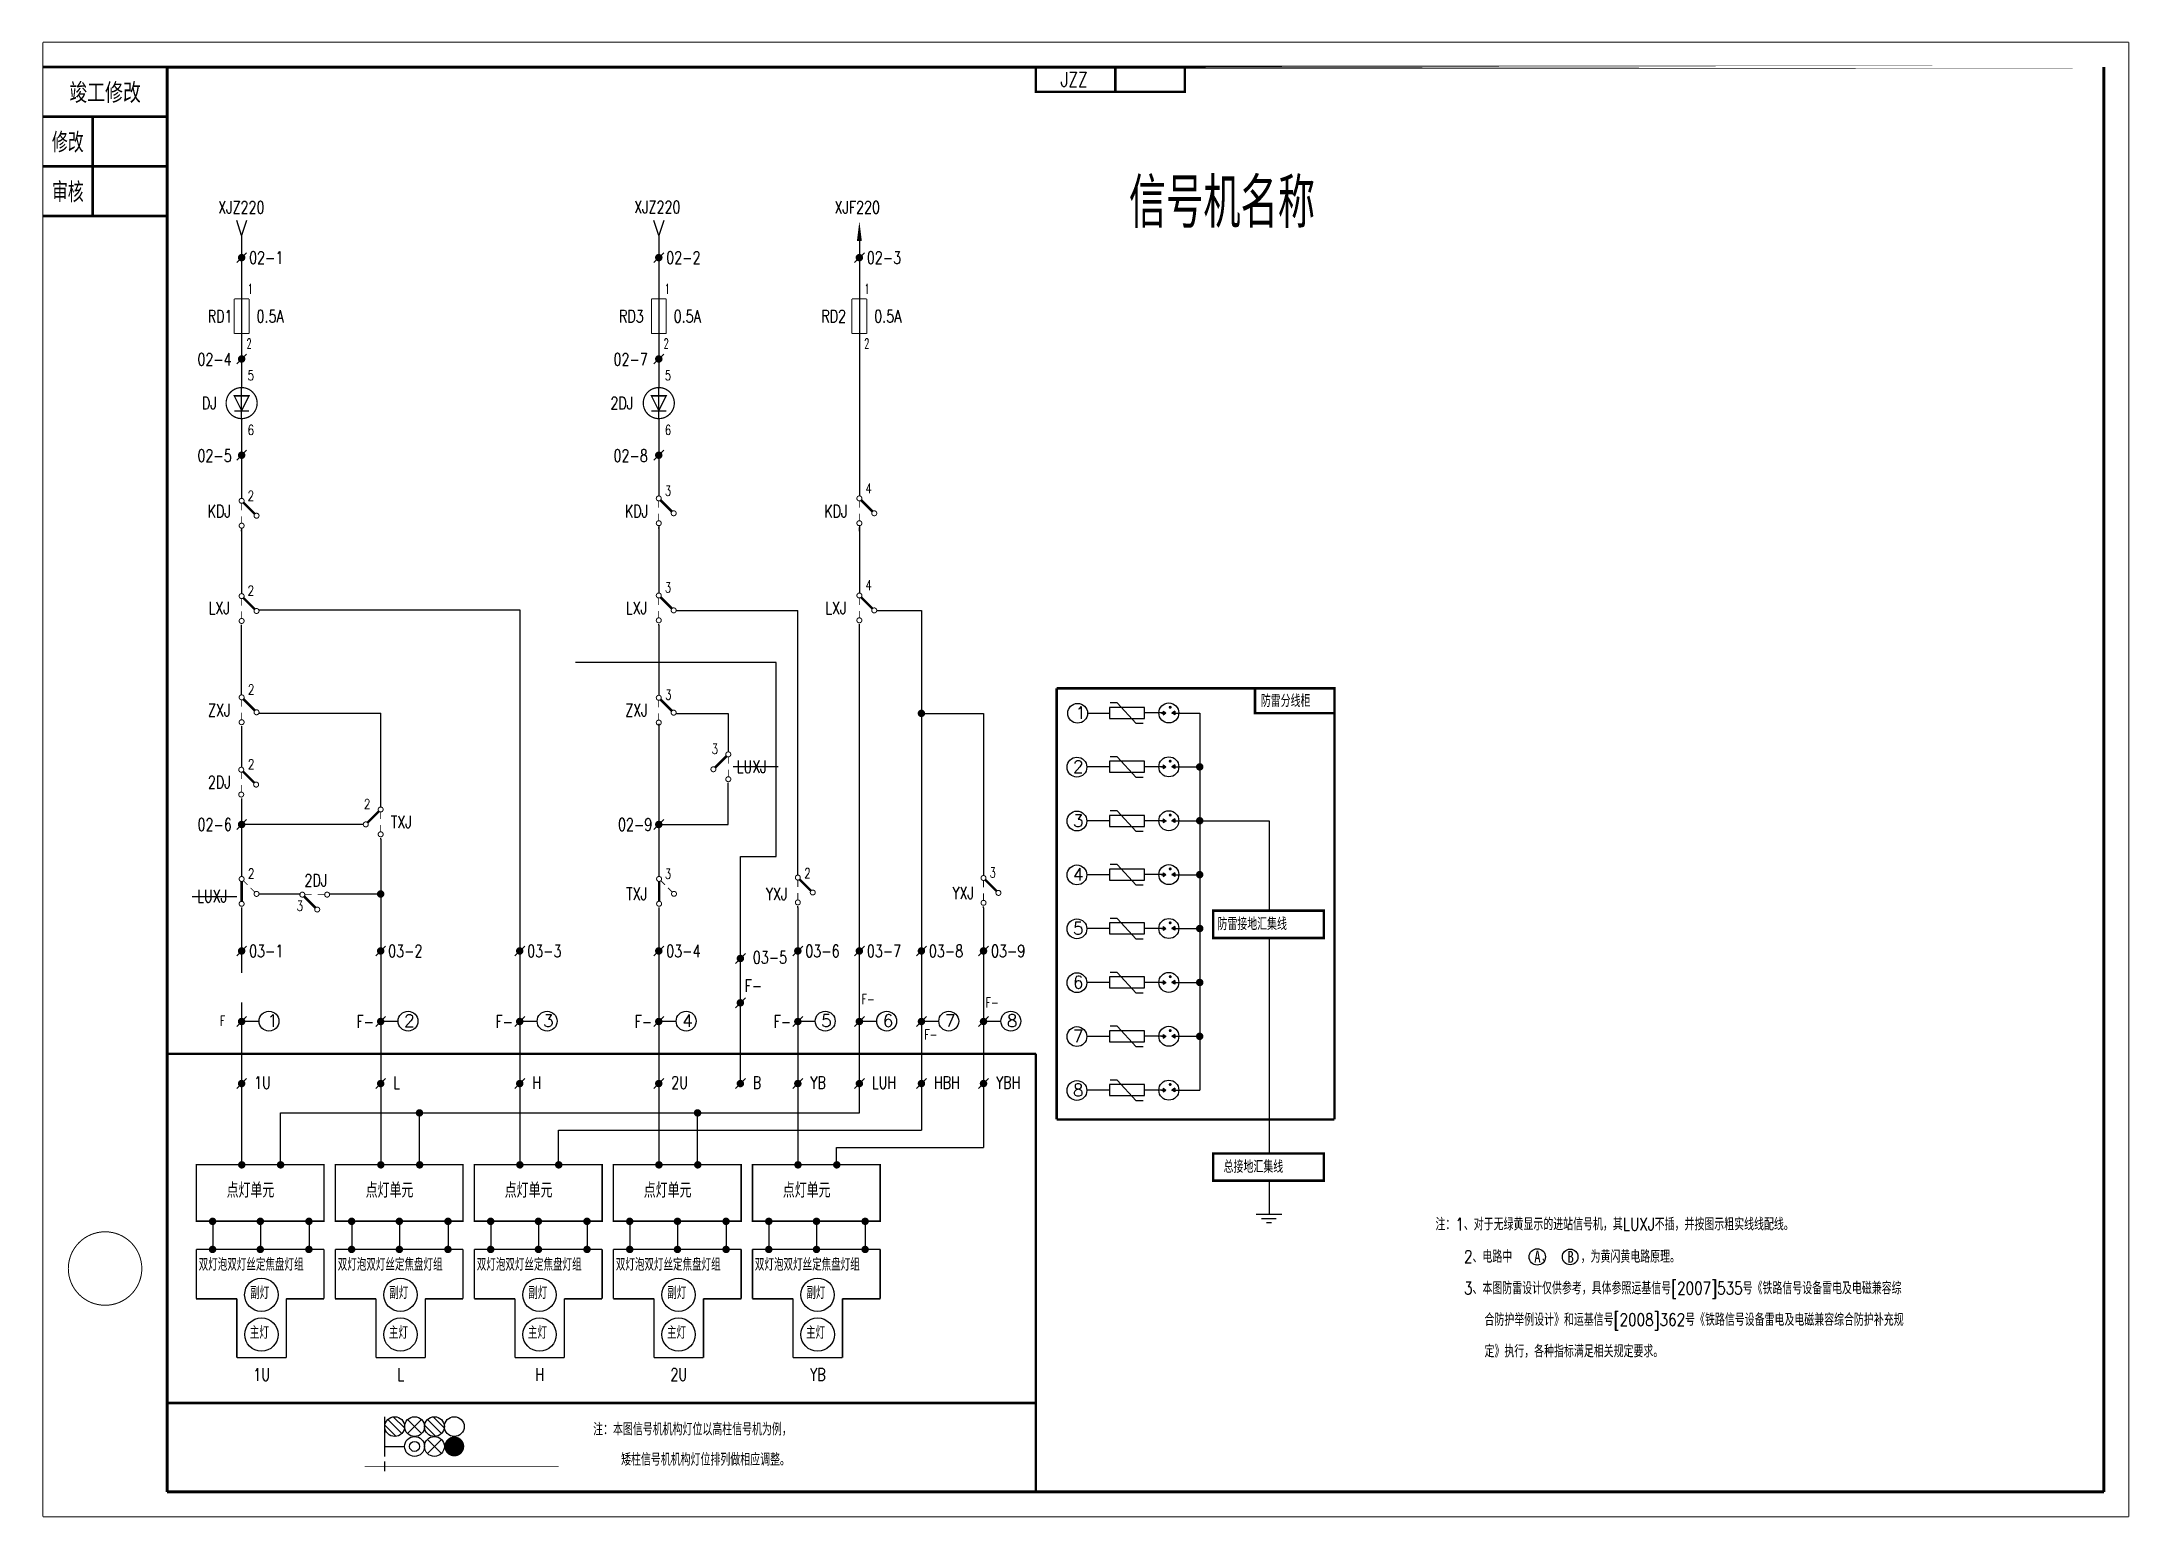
# Model space of a CAD drawing. Extents: x 0 to 420, y -297 to 0.
import ezdxf
from ezdxf.enums import TextEntityAlignment as Align

# ---------------------------------------------------------------- set-up
doc = ezdxf.new("R2010")
doc.units = 0
doc.layers.get('0').update_dxf_attribs({"linetype": 'CONTINUOUS'})
doc.layers.get('DEFPOINTS').update_dxf_attribs({"linetype": 'CONTINUOUS'})
doc.layers.add('COLUMN', color=7, linetype='CONTINUOUS')
doc.layers.add('TIE', color=7, linetype='CONTINUOUS')
doc.styles.add('CHINESE', font='txt.shx', dxfattribs={"width": 0.7, "bigfont": 'hztxt.shx'})
doc.styles.add('HZ', font='txt.shx', dxfattribs={"width": 0.7, "bigfont": 'hztxt.shx'})
doc.styles.add('ITALICC', font='txt.shx', dxfattribs={"width": 0.7, "bigfont": 'hztxt.shx'})
doc.styles.add('ST', font='txt.shx', dxfattribs={"width": 0.7, "bigfont": 'hztxt.shx'})

# ---------------------------------------------------------------- blocks, each defined once
blk = doc.blocks.new('244')
at = {"const_width": 0.2}
for points in [[(0.5, -0.5, 1), (-0.5, -0.5, 1)], [(3.5, -3.5, 1), (2.5, -3.5, 1)], [(0.5, -5.5, 1), (-0.5, -5.5, 1)]]:
    blk.add_lwpolyline(points, format="xyb", close=True, dxfattribs=at)
for points, const_width in [([(0, -1), (0, -2.4)], 0.15), ([(0, -3.6), (0, -5)], 0.15), ([(0.35, -0.85), (2.65, -3.15)], 0.5)]:
    blk.add_lwpolyline(points, dxfattribs=dict(const_width=const_width))
blk.add_lwpolyline([(2, -4.5, 0, 0, 0), (2, -5.5, 0.8, 0, 0), (2, -7.7, 0, 0, 0)], format="xyseb")
at = {"width": 0.8}
blk.add_attdef('0', text='', height=2, dxfattribs=at).set_placement((2, 0), align=Align.MIDDLE)
blk.add_attdef('RELAY', text='', height=2, dxfattribs=at).set_placement((-1, -3), align=Align.MIDDLE_RIGHT)
blk = doc.blocks.new('234')
at = {"const_width": 0.2}
for points in [[(0.5, -0.5, 1), (-0.5, -0.5, 1)], [(3.5, -3.5, 1), (2.5, -3.5, 1)], [(0.5, -5.5, 1), (-0.5, -5.5, 1)]]:
    blk.add_lwpolyline(points, format="xyb", close=True, dxfattribs=at)
for points, const_width in [([(0, -1), (0, -5)], 0.5), ([(0.35, -0.85), (1.2, -1.7)], 0.15), ([(1.8, -2.3), (2.65, -3.15)], 0.15)]:
    blk.add_lwpolyline(points, dxfattribs=dict(const_width=const_width))
blk.add_lwpolyline([(2, -4.5, 0, 0, 0), (2, -5.5, 0.8, 0, 0), (2, -7.7, 0, 0, 0)], format="xyseb")
at = {"width": 0.8}
blk.add_attdef('0', text='', height=2, dxfattribs=at).set_placement((2, 0), align=Align.MIDDLE)
blk.add_attdef('RELAY', text='', height=2, dxfattribs=at).set_placement((-1, -3), align=Align.MIDDLE_RIGHT)
blk = doc.blocks.new('224')
at = {"const_width": 0.2}
for points in [[(0.5, -0.5, 1), (-0.5, -0.5, 1)], [(3.5, -3.5, 1), (2.5, -3.5, 1)], [(0.5, -5.5, 1), (-0.5, -5.5, 1)]]:
    blk.add_lwpolyline(points, format="xyb", close=True, dxfattribs=at)
for points, const_width in [([(0, -1), (0, -2.4)], 0.15), ([(0, -3.6), (0, -5)], 0.15), ([(0.35, -0.85), (2.65, -3.15)], 0.5)]:
    blk.add_lwpolyline(points, dxfattribs=dict(const_width=const_width))
blk.add_lwpolyline([(2, -7.7, 0, 0, 0), (2, -6.7, 0.8, 0, 0), (2, -4.5, 0, 0, 0)], format="xyseb")
at = {"width": 0.8}
blk.add_attdef('0', text='', height=2, dxfattribs=at).set_placement((2, 0), align=Align.MIDDLE)
blk.add_attdef('RELAY', text='', height=2, dxfattribs=at).set_placement((-1, -3), align=Align.MIDDLE_RIGHT)
blk = doc.blocks.new('W51')
for p, q in [((0, 0), (-1, 3)), ((1, 3), (0, 0))]:
    blk.add_line(p, q)
blk = doc.blocks.new('144')
at = {"const_width": 0.2}
for points in [[(1, 0, -1), (0, 0, -1)], [(6, 0, -1), (5, 0, -1)], [(4, -3, -1), (3, -3, -1)]]:
    blk.add_lwpolyline(points, format="xyb", close=True, dxfattribs=at)
for points, const_width in [([(2.4, 0), (1, 0)], 0.15), ([(5, 0), (3.6, 0)], 0.15), ([(0.85, -0.35), (3.15, -2.65)], 0.5)]:
    blk.add_lwpolyline(points, dxfattribs=dict(const_width=const_width))
blk.add_lwpolyline([(5.5, -1.3, 0, 0, 0), (5.5, -2.3, 0.8, 0, 0), (5.5, -4.5, 0, 0, 0)], format="xyseb")
at = {"width": 0.8}
for tag, p in [('RELAY', (3, 2.2)), ('0', (0, -2))]:
    blk.add_attdef(tag, text='', height=2, dxfattribs=at).set_placement(p, align=Align.MIDDLE)
blk = doc.blocks.new('WK')
at = {"const_width": 0.5}
for points in [[(0, 0), (0, 5), (30, 5), (30, 0), (0, 0)], [(16, 0), (16, 5)]]:
    blk.add_lwpolyline(points, dxfattribs=at)
blk = doc.blocks.new('W56')
blk.add_lwpolyline([(-4, 0, 0, 1, 0), (0, 0, 1, 1, 0)], format="xyseb")

msp = doc.modelspace()

# ---------------------------------------------------------------- hatches: boundary and pattern name
for points in [[(225.54, -134.72), (226.09, -135.09), (225.54, -135.46)], [(227.89, -134.72), (227.34, -135.09), (227.89, -135.46)], [(225.54, -145.57), (226.09, -145.94), (225.54, -146.31)], [(227.89, -145.57), (227.34, -145.94), (227.89, -146.31)], [(225.54, -156.42), (226.09, -156.8), (225.54, -157.17)], [(227.89, -156.42), (227.34, -156.8), (227.89, -157.17)], [(225.54, -167.28), (226.09, -167.65), (225.54, -168.02)], [(227.89, -167.28), (227.34, -167.65), (227.89, -168.02)], [(225.54, -178.13), (226.09, -178.5), (225.54, -178.87)], [(227.89, -178.13), (227.34, -178.5), (227.89, -178.87)], [(225.54, -188.99), (226.09, -189.36), (225.54, -189.73)], [(227.89, -188.99), (227.34, -189.36), (227.89, -189.73)], [(225.54, -199.84), (226.09, -200.21), (225.54, -200.58)], [(227.89, -199.84), (227.34, -200.21), (227.89, -200.58)], [(225.54, -210.69), (226.09, -211.06), (225.54, -211.44)], [(227.89, -210.69), (227.34, -211.06), (227.89, -211.44)]]:
    msp.add_hatch(color=0).paths.add_polyline_path(points)
at = {"layer": 'COLUMN'}
h = msp.add_hatch(color=0, dxfattribs=at)
edge = h.paths.add_edge_path()
edge.add_arc((226.98, -133.95), 0.312, 0, 360, ccw=False)
h = msp.add_hatch(color=0, dxfattribs=at)
edge = h.paths.add_edge_path()
edge.add_arc((226.98, -144.81), 0.312, 0, 360, ccw=False)
h = msp.add_hatch(color=0, dxfattribs=at)
edge = h.paths.add_edge_path()
edge.add_arc((226.98, -155.66), 0.312, 0, 360, ccw=False)
h = msp.add_hatch(color=0, dxfattribs=at)
edge = h.paths.add_edge_path()
edge.add_arc((226.98, -166.51), 0.312, 0, 360, ccw=False)
h = msp.add_hatch(color=0, dxfattribs=at)
edge = h.paths.add_edge_path()
edge.add_arc((226.98, -177.37), 0.312, 0, 360, ccw=False)
h = msp.add_hatch(color=0, dxfattribs=at)
edge = h.paths.add_edge_path()
edge.add_arc((226.98, -188.22), 0.312, 0, 360, ccw=False)
h = msp.add_hatch(color=0, dxfattribs=at)
edge = h.paths.add_edge_path()
edge.add_arc((226.98, -199.08), 0.312, 0, 360, ccw=False)
h = msp.add_hatch(color=0, dxfattribs=at)
edge = h.paths.add_edge_path()
edge.add_arc((226.98, -209.93), 0.312, 0, 360, ccw=False)

# ---------------------------------------------------------------- linework, layer by layer
at = {"color": 0}
for p, q in [((41, -42.39), (39, -44.39)), ((125, -42.39), (123, -44.39)), ((165.39, -42.39), (163.39, -44.39)), ((41, -62.8), (39, -64.8)), ((125, -62.8), (123, -64.8)), ((38.5, -71.19), (41.5, -71.19)), ((40, -75.69), (40, -69.69)), ((122.5, -71.19), (125.5, -71.19)), ((124, -75.69), (124, -69.69)), ((41, -82.19), (39, -84.19)), ((125, -82.19), (123, -84.19)), ((216.31, -133.08), (214.86, -133.08)), ((220.12, -137.25), (216.31, -133.08)), ((210.34, -135.12), (214.76, -135.12)), ((221.57, -137.25), (220.12, -137.25)), ((225.23, -135.11), (226.12, -135.11)), ((225.54, -134.72), (225.54, -135.46)), ((225.54, -134.72), (226.09, -135.09)), ((225.54, -135.46), (226.09, -135.09)), ((227.89, -134.72), (227.34, -135.09)), ((227.89, -135.46), (227.34, -135.09)), ((227.34, -135.11), (232.93, -135.11)), ((227.89, -134.72), (227.89, -135.46)), ((232.93, -135.11), (232.93, -211.08)), ((214.76, -145.98), (210.2, -145.98)), ((216.31, -143.93), (214.86, -143.93)), ((220.12, -148.1), (216.31, -143.93)), ((225.23, -145.96), (226.12, -145.96)), ((225.54, -145.57), (225.54, -146.31)), ((225.54, -145.57), (226.09, -145.94)), ((225.54, -146.31), (226.09, -145.94)), ((227.89, -145.57), (227.34, -145.94)), ((227.89, -146.31), (227.34, -145.94)), ((227.37, -145.96), (232.93, -145.96)), ((227.89, -145.57), (227.89, -146.31)), ((221.57, -148.1), (220.12, -148.1)), ((216.31, -154.82), (214.86, -154.82)), ((220.12, -158.99), (216.31, -154.82)), ((41, -156.56), (39, -158.56)), ((125, -156.56), (123, -158.56)), ((214.76, -156.83), (210.2, -156.83)), ((221.57, -158.99), (220.12, -158.99)), ((225.23, -156.81), (226.11, -156.81)), ((225.54, -156.42), (225.54, -157.17)), ((225.54, -156.42), (226.09, -156.8)), ((225.54, -157.17), (226.09, -156.8)), ((225.82, -156.81), (226.24, -156.81)), ((227.89, -156.42), (227.34, -156.8)), ((227.89, -157.17), (227.34, -156.8)), ((227.34, -156.81), (246.88, -156.81)), ((227.34, -156.81), (232.93, -156.81)), ((227.89, -156.42), (227.89, -157.17)), ((246.88, -156.81), (246.88, -174.93)), ((214.76, -167.68), (210.2, -167.68)), ((216.31, -165.64), (214.86, -165.64)), ((220.12, -169.81), (216.31, -165.64)), ((225.23, -167.67), (226.11, -167.67)), ((225.54, -167.28), (225.54, -168.02)), ((225.54, -167.28), (226.09, -167.65)), ((225.54, -168.02), (226.09, -167.65)), ((227.89, -167.28), (227.34, -167.65)), ((227.89, -168.02), (227.34, -167.65)), ((227.34, -167.67), (232.93, -167.67)), ((227.89, -167.28), (227.89, -168.02)), ((221.57, -169.81), (220.12, -169.81)), ((216.31, -176.49), (214.86, -176.49)), ((220.12, -180.66), (216.31, -176.49)), ((214.76, -178.54), (210.2, -178.54)), ((221.57, -180.66), (220.12, -180.66)), ((225.23, -178.52), (226.11, -178.52)), ((225.54, -178.13), (225.54, -178.87)), ((225.54, -178.13), (226.09, -178.5)), ((225.54, -178.87), (226.09, -178.5)), ((227.89, -178.13), (227.34, -178.5)), ((227.89, -178.87), (227.34, -178.5)), ((227.34, -178.52), (232.93, -178.52)), ((227.89, -178.13), (227.89, -178.87)), ((246.88, -180.42), (246.88, -223.82)), ((41, -182.04), (39, -184.04)), ((69, -182.04), (67, -184.04)), ((97, -182.04), (95, -184.04)), ((125, -182.04), (123, -184.04)), ((141.43, -183.54), (139.43, -185.54)), ((153, -182.04), (151, -184.04)), ((165.39, -182.04), (163.39, -184.04)), ((177.89, -182.04), (175.89, -184.04)), ((190.39, -182.04), (188.39, -184.04)), ((216.31, -187.35), (214.86, -187.35)), ((220.12, -191.52), (216.31, -187.35)), ((225.54, -188.99), (225.54, -189.73)), ((225.54, -188.99), (226.09, -189.36)), ((227.89, -188.99), (227.34, -189.36)), ((227.89, -188.99), (227.89, -189.73)), ((141.43, -192.48), (139.43, -194.48)), ((214.76, -189.39), (210.2, -189.39)), ((221.57, -191.52), (220.12, -191.52)), ((225.23, -189.38), (226.2, -189.38)), ((225.54, -189.73), (226.09, -189.36)), ((227.89, -189.73), (227.34, -189.36)), ((227.34, -189.38), (232.93, -189.38)), ((41, -196.25), (39, -198.25)), ((40, -197.18), (43.51, -197.18)), ((69, -196.25), (67, -198.25)), ((68, -197.18), (71.51, -197.18)), ((97, -196.25), (95, -198.25)), ((96, -197.18), (99.51, -197.18)), ((125, -196.25), (123, -198.25)), ((124, -197.18), (127.51, -197.18)), ((153, -196.25), (151, -198.25)), ((152, -197.18), (155.51, -197.18)), ((165.39, -196.25), (163.39, -198.25)), ((164.39, -197.18), (167.89, -197.18)), ((177.89, -196.25), (175.89, -198.25)), ((176.89, -197.18), (180.39, -197.18)), ((190.39, -196.25), (188.39, -198.25)), ((189.39, -197.18), (192.89, -197.18)), ((214.76, -200.25), (210.2, -200.25)), ((216.31, -198.2), (214.86, -198.2)), ((220.12, -202.37), (216.31, -198.2)), ((225.23, -200.23), (226.15, -200.23)), ((225.54, -199.84), (225.54, -200.58)), ((225.54, -199.84), (226.09, -200.21)), ((225.54, -200.58), (226.09, -200.21)), ((227.89, -199.84), (227.34, -200.21)), ((227.89, -200.58), (227.34, -200.21)), ((227.34, -200.23), (232.93, -200.23)), ((227.89, -199.84), (227.89, -200.58)), ((221.57, -202.37), (220.12, -202.37)), ((41, -208.75), (39, -210.75)), ((40, -208.89), (40, -226.09)), ((69, -208.75), (67, -210.75)), ((68, -208.89), (68, -226.09)), ((97, -208.75), (95, -210.75)), ((96, -208.89), (96, -226.09)), ((125, -208.75), (123, -210.75)), ((124, -208.89), (124, -226.09)), ((141.43, -208.75), (139.43, -210.75)), ((153, -208.75), (151, -210.75)), ((152, -208.89), (152, -226.09)), ((165.39, -208.75), (163.39, -210.75)), ((177.89, -208.75), (175.89, -210.75)), ((190.39, -208.75), (188.39, -210.75)), ((216.31, -209.06), (214.86, -209.06)), ((220.12, -213.22), (216.31, -209.06)), ((214.76, -211.1), (210.2, -211.1)), ((221.57, -213.22), (220.12, -213.22)), ((225.23, -211.08), (226.11, -211.08)), ((225.54, -210.69), (225.54, -211.44)), ((225.54, -210.69), (226.09, -211.06)), ((225.54, -211.44), (226.09, -211.06)), ((227.89, -210.69), (227.34, -211.06)), ((227.89, -211.44), (227.34, -211.06)), ((227.34, -211.08), (232.93, -211.08)), ((227.89, -210.69), (227.89, -211.44)), ((47.81, -226.09), (47.81, -215.65)), ((75.81, -226.09), (75.81, -215.65)), ((131.81, -226.09), (131.81, -215.65)), ((103.81, -226.09), (103.81, -219.15)), ((159.81, -226.09), (159.81, -222.65)), ((246.88, -229.49), (246.88, -236.05)), ((34.17, -237.56), (34.17, -243.13)), ((43.78, -237.47), (43.78, -243.13)), ((53.58, -237.47), (53.58, -243.13)), ((62.17, -237.56), (62.17, -243.13)), ((71.78, -237.47), (71.78, -243.13)), ((81.58, -237.47), (81.58, -243.13)), ((90.17, -237.56), (90.17, -243.13)), ((99.78, -237.47), (99.78, -243.13)), ((109.58, -237.47), (109.58, -243.13)), ((118.17, -237.56), (118.17, -243.13)), ((127.78, -237.47), (127.78, -243.13)), ((137.58, -237.47), (137.58, -243.13)), ((146.17, -237.56), (146.17, -243.13)), ((155.78, -237.47), (155.78, -243.13)), ((165.58, -237.47), (165.58, -243.13)), ((244.32, -236.05), (249.44, -236.05)), ((245.37, -236.92), (248.33, -236.92)), ((246.4, -237.75), (247.36, -237.75)), ((30.86, -253.1), (37, -253.1)), ((38.44, -253.1), (39.04, -253.1)), ((48.99, -253.1), (49.66, -253.1)), ((58.86, -253.1), (65, -253.1)), ((66.44, -253.1), (67.04, -253.1)), ((76.99, -253.1), (77.66, -253.1)), ((86.86, -253.1), (93, -253.1)), ((94.44, -253.1), (95.04, -253.1)), ((104.99, -253.1), (105.66, -253.1)), ((114.86, -253.1), (121, -253.1)), ((122.44, -253.1), (123.04, -253.1)), ((132.99, -253.1), (133.66, -253.1)), ((142.86, -253.1), (149, -253.1)), ((150.44, -253.1), (151.04, -253.1)), ((160.99, -253.1), (161.66, -253.1)), ((68.82, -284.84), (68.82, -276.84)), ((69.41, -277.43), (72.24, -280.25)), ((70.54, -276.86), (72.8, -279.12)), ((73.41, -277.43), (76.24, -280.25)), ((73.41, -280.25), (76.24, -277.43)), ((77.41, -277.43), (80.24, -280.25)), ((78.54, -276.86), (80.8, -279.12)), ((68.84, -278.56), (71.1, -280.82)), ((76.84, -278.56), (79.1, -280.82)), ((77.41, -281.43), (80.24, -284.25)), ((77.41, -284.25), (80.24, -281.43)), ((68.82, -282.84), (72.82, -282.84)), ((68.82, -287.84), (68.82, -285.84)), ((68.82, -287.84), (68.82, -285.84))]:
    msp.add_line(p, q, dxfattribs=at)
for p, q in [((147.64, -124.92), (107.25, -124.92)), ((147.64, -163.99), (147.64, -124.92)), ((140.43, -196.71), (140.43, -163.99)), ((140.43, -163.99), (147.64, -163.99)), ((140.43, -209.75), (140.43, -196.71))]:
    msp.add_line(p, q)
at = {"color": 0, "linetype": 'Continuous'}
for p, q in [((225.54, -135.09), (221.79, -135.09)), ((225.54, -145.94), (221.79, -145.94)), ((225.54, -156.8), (221.79, -156.8)), ((225.54, -167.65), (221.79, -167.65)), ((225.54, -178.5), (221.79, -178.5)), ((225.54, -189.36), (221.79, -189.36)), ((225.54, -200.21), (221.79, -200.21)), ((225.54, -211.06), (221.79, -211.06))]:
    msp.add_line(p, q, dxfattribs=at)
at = {"color": 3}
for p, q in [((139.01, -145.91), (148.01, -145.91)), ((30.01, -172.05), (39.01, -172.05))]:
    msp.add_line(p, q, dxfattribs=at)
at = {"color": 0}
for points, const_width in [([(420, 0), (0, 0)], 0.2), ([(0, 0), (0, -297)], 0.2), ([(420, -297), (420, 0)], 0.2), ([(25, -5), (25, -292)], 0.6), ([(415, -292), (415, -5)], 0.6), ([(38.5, -58.69), (38.5, -51.69)], 0.2), ([(38.5, -51.69), (41.5, -51.69)], 0.2), ([(41.5, -51.69), (41.5, -58.69)], 0.2), ([(122.5, -58.69), (122.5, -51.69)], 0.2), ([(122.5, -51.69), (125.5, -51.69)], 0.2), ([(125.5, -51.69), (125.5, -58.69)], 0.2), ([(162.89, -51.69), (165.89, -51.69)], 0.2), ([(162.89, -58.69), (162.89, -51.69)], 0.2), ([(165.89, -51.69), (165.89, -58.69)], 0.2), ([(38.5, -58.69), (41.5, -58.69)], 0.2), ([(122.5, -58.69), (125.5, -58.69)], 0.2), ([(162.89, -58.69), (165.89, -58.69)], 0.2), ([(40, -74.19), (38.5, -71.19), (41.5, -71.19), (40, -74.19)], 0.25), ([(124, -74.19), (122.5, -71.19), (125.5, -71.19), (124, -74.19)], 0.25), ([(41.5, -74.3), (38.5, -74.3)], 0.25), ([(125.5, -74.3), (122.5, -74.3)], 0.25), ([(25, -102), (25, -102)], 0.2), ([(244.06, -135.15), (244.06, -130.15), (260.06, -130.15), (260.06, -135.15), (244.06, -135.15)], 0.5), ([(260.06, -135.15), (260.06, -130.15)], 0.5), ([(25, -203.75), (100, -203.75)], 0.5), ([(100, -203.75), (199.93, -203.75)], 0.5), ([(199.93, -203.75), (199.93, -292)], 0.5), ([(30.86, -243.13), (56.59, -243.13)], 0.3), ([(30.86, -243.13), (30.86, -253.1)], 0.3), ([(56.59, -243.13), (56.59, -253.1)], 0.3), ([(58.86, -243.13), (58.86, -253.1)], 0.3), ([(58.86, -243.13), (84.59, -243.13)], 0.3), ([(84.59, -243.13), (84.59, -253.1)], 0.3), ([(86.86, -243.13), (86.86, -253.1)], 0.3), ([(86.86, -243.13), (112.59, -243.13)], 0.3), ([(112.59, -243.13), (112.59, -253.1)], 0.3), ([(114.86, -243.13), (114.86, -253.1)], 0.3), ([(114.86, -243.13), (140.59, -243.13)], 0.3), ([(140.59, -243.13), (140.59, -253.1)], 0.3), ([(142.86, -243.13), (142.86, -253.1)], 0.3), ([(142.86, -243.13), (168.59, -243.13)], 0.3), ([(168.59, -243.13), (168.59, -253.1)], 0.3), ([(39.04, -253.1), (30.86, -253.1)], 0.3), ([(39.04, -253.1), (39.04, -264.95)], 0.3), ([(48.99, -253.1), (48.99, -264.95)], 0.3), ([(48.99, -253.1), (50.94, -253.1)], 0.3), ([(50.94, -253.1), (56.59, -253.1)], 0.3), ([(67.04, -253.1), (58.86, -253.1)], 0.3), ([(67.04, -253.1), (67.04, -264.95)], 0.3), ([(76.99, -253.1), (76.99, -264.95)], 0.3), ([(76.99, -253.1), (78.94, -253.1)], 0.3), ([(78.94, -253.1), (84.59, -253.1)], 0.3), ([(95.04, -253.1), (86.86, -253.1)], 0.3), ([(95.04, -253.1), (95.04, -264.95)], 0.3), ([(104.99, -253.1), (104.99, -264.95)], 0.3), ([(104.99, -253.1), (106.94, -253.1)], 0.3), ([(106.94, -253.1), (112.59, -253.1)], 0.3), ([(123.04, -253.1), (114.86, -253.1)], 0.3), ([(123.04, -253.1), (123.04, -264.95)], 0.3), ([(132.99, -253.1), (134.94, -253.1)], 0.3), ([(132.99, -253.1), (132.99, -264.95)], 0.3), ([(134.94, -253.1), (140.59, -253.1)], 0.3), ([(151.04, -253.1), (142.86, -253.1)], 0.3), ([(151.04, -253.1), (151.04, -264.95)], 0.3), ([(160.99, -253.1), (160.99, -264.95)], 0.3), ([(160.99, -253.1), (162.94, -253.1)], 0.3), ([(162.94, -253.1), (168.59, -253.1)], 0.3), ([(39.04, -264.95), (48.99, -264.95)], 0.3), ([(67.04, -264.95), (76.99, -264.95)], 0.3), ([(95.04, -264.95), (104.99, -264.95)], 0.3), ([(123.04, -264.95), (132.99, -264.95)], 0.3), ([(151.04, -264.95), (160.99, -264.95)], 0.3), ([(25, -274.1), (25, -274.1), (199.93, -274.1)], 0.5), ([(103.86, -286.84), (103.86, -286.84), (64.8, -286.84)], 0.1), ([(25, -292), (415, -292)], 0.6), ([(0, -297), (420, -297)], 0.2)]:
    msp.add_lwpolyline(points, dxfattribs=dict(at, const_width=const_width))
for points in [[(0, -5, 0.5, 0.5, 0), (25, -5, 0.5, 0.5, 0)], [(0, -15, 0.5, 0.5, 0), (25, -15, 0.5, 0.5, 0)], [(10, -35, 0.5, 0.5, 0), (10, -15, 0.5, 0.5, 0)], [(0, -25, 0.5, 0.5, 0), (25, -25, 0.5, 0.5, 0)], [(0, -35, 0.5, 0.5, 0), (25, -35, 0.5, 0.5, 0)], [(44.34, -72.59, 0, 0, 0), (44.34, -73.59, 0.8, 0, 0), (44.34, -75.79, 0, 0, 0)], [(128.34, -72.46, 0, 0, 0), (128.34, -73.46, 0.8, 0, 0), (128.34, -75.66, 0, 0, 0)]]:
    msp.add_lwpolyline(points, format="xyseb", dxfattribs=at)
for points, const_width in [([(415, -5), (25, -5)], 0.6), ([(235.62, -174.93), (257.93, -174.93), (257.93, -180.42), (235.62, -180.42)], 0.5), ([(30.86, -226.09), (56.59, -226.09), (56.59, -237.47), (30.86, -237.47)], 0.3), ([(58.86, -226.09), (84.59, -226.09), (84.59, -237.47), (58.86, -237.47)], 0.3), ([(86.86, -226.09), (112.59, -226.09), (112.59, -237.47), (86.86, -237.47)], 0.3), ([(114.86, -226.09), (140.59, -226.09), (140.59, -237.47), (114.86, -237.47)], 0.3), ([(142.86, -226.09), (168.59, -226.09), (168.59, -237.47), (142.86, -237.47)], 0.3), ([(235.62, -223.82), (257.93, -223.82), (257.93, -229.31), (235.62, -229.31)], 0.5)]:
    msp.add_lwpolyline(points, close=True, dxfattribs=dict(at, const_width=const_width))
for points in [[(40, -38.92), (40, -69.69)], [(124, -38.92), (124, -69.69)], [(164.39, -38.92), (164.39, -91.38)], [(40, -75.69), (40, -91.87)], [(124, -75.69), (124, -91.38)], [(40, -97.78), (40, -111.06)], [(40, -97.96), (40, -97.96)], [(40, -98.46), (40, -98.23)], [(124, -97.3), (124, -110.94)], [(124, -97.96), (124, -97.73)], [(164.39, -97.3), (164.39, -110.94)], [(164.39, -97.46), (164.39, -97.46)], [(164.39, -98.46), (164.39, -97.73)], [(40, -117.06), (40, -117.06)], [(40, -117.56), (40, -117.33)], [(40, -131.46), (40, -117.56)], [(43.5, -114.34), (96, -114.34)], [(96, -114.34), (96, -213.41)], [(124, -117.44), (124, -117.22)], [(124, -117.44), (124, -131.54)], [(127.5, -114.45), (152, -114.45)], [(152, -167.76), (152, -114.45)], [(164.39, -116.95), (164.39, -116.94)], [(164.39, -117.94), (164.39, -117.22)], [(164.39, -215.65), (164.39, -117.44)], [(167.89, -114.45), (176.89, -114.45)], [(176.89, -114.45), (176.89, -219.15)], [(40, -137.46), (40, -137.47)], [(40, -137.73), (40, -146.04)], [(43.5, -135.11), (68, -135.11)], [(68, -154.04), (68, -135.11)], [(124, -137.31), (124, -168.03)], [(127.5, -135.18), (138, -135.18)], [(138, -135.18), (138, -142.94)], [(176.89, -135.18), (189.39, -135.18)], [(189.39, -135.18), (189.39, -167.84)], [(138, -157.56), (138, -149.19)], [(40, -152.04), (40, -152.05)], [(40, -152.3), (40, -168.04)], [(64.5, -157.56), (40, -157.56)], [(124, -157.56), (138, -157.56)], [(68, -160.54), (68, -160.33)], [(68, -160.54), (68, -215.65)], [(43.5, -171.56), (51.87, -171.56)], [(57.71, -171.56), (68, -171.56)], [(40, -174.04), (40, -174.06)], [(40, -174.27), (40, -187.41)], [(124, -174.27), (124, -213.41)], [(152, -174.26), (152, -174.01)], [(152, -174.26), (152, -213.41)], [(189.39, -174.34), (189.39, -174.11)], [(189.39, -174.34), (189.39, -222.65)], [(40, -193.39), (40, -215.65)], [(96, -212.01), (96, -219.15)], [(124, -212.01), (124, -215.65)], [(47.81, -215.65), (164.39, -215.65)], [(103.81, -219.15), (176.89, -219.15)], [(159.81, -222.65), (189.39, -222.65)]]:
    msp.add_lwpolyline(points, dxfattribs=at)
for points, const_width in [([(40, -43.01, 1), (40, -43.76, 1)], 0.75), ([(124, -43.01, 1), (124, -43.76, 1)], 0.75), ([(164.39, -43.01, 1), (164.39, -43.76, 1)], 0.75), ([(40, -63.42, 1), (40, -64.17, 1)], 0.75), ([(124, -63.42, 1), (124, -64.17, 1)], 0.75), ([(40, -75.81, 1), (40, -69.56, 1)], 0.25), ([(124, -75.81, 1), (124, -69.56, 1)], 0.25), ([(40, -82.81, 1), (40, -83.56, 1)], 0.75), ([(124, -82.81, 1), (124, -83.56, 1)], 0.75), ([(176.51, -135.18, 1), (177.26, -135.18, 1)], 0.75), ([(232.55, -145.96, 1), (233.3, -145.96, 1)], 0.75), ([(39.62, -157.56, 1), (40.38, -157.56, 1)], 0.75), ([(123.62, -157.56, 1), (124.38, -157.56, 1)], 0.75), ([(232.55, -156.81, 1), (233.3, -156.81, 1)], 0.75), ([(232.55, -167.67, 1), (233.3, -167.67, 1)], 0.75), ([(68, -171.19, 1), (68, -171.94, 1)], 0.75), ([(232.55, -178.52, 1), (233.3, -178.52, 1)], 0.75), ([(40, -182.66, 1), (40, -183.41, 1)], 0.75), ([(68, -182.66, 1), (68, -183.41, 1)], 0.75), ([(96, -182.66, 1), (96, -183.41, 1)], 0.75), ([(124, -182.66, 1), (124, -183.41, 1)], 0.75), ([(140.43, -184.17, 1), (140.43, -184.92, 1)], 0.75), ([(152, -182.66, 1), (152, -183.41, 1)], 0.75), ([(164.39, -182.66, 1), (164.39, -183.41, 1)], 0.75), ([(176.89, -182.66, 1), (176.89, -183.41, 1)], 0.75), ([(189.39, -182.66, 1), (189.39, -183.41, 1)], 0.75), ([(232.55, -189.38, 1), (233.3, -189.38, 1)], 0.75), ([(140.43, -193.1, 1), (140.43, -193.85, 1)], 0.75), ([(40, -196.87, 1), (40, -197.62, 1)], 0.75), ([(68, -196.87, 1), (68, -197.62, 1)], 0.75), ([(96, -196.87, 1), (96, -197.62, 1)], 0.75), ([(124, -196.87, 1), (124, -197.62, 1)], 0.75), ([(152, -196.87, 1), (152, -197.62, 1)], 0.75), ([(164.39, -196.87, 1), (164.39, -197.62, 1)], 0.75), ([(176.89, -196.87, 1), (176.89, -197.62, 1)], 0.75), ([(189.39, -196.87, 1), (189.39, -197.62, 1)], 0.75), ([(232.55, -200.23, 1), (233.3, -200.23, 1)], 0.75), ([(40, -209.37, 1), (40, -210.12, 1)], 0.75), ([(68, -209.37, 1), (68, -210.12, 1)], 0.75), ([(96, -209.37, 1), (96, -210.12, 1)], 0.75), ([(124, -209.37, 1), (124, -210.12, 1)], 0.75), ([(140.43, -209.37, 1), (140.43, -210.12, 1)], 0.75), ([(152, -209.37, 1), (152, -210.12, 1)], 0.75), ([(164.39, -209.37, 1), (164.39, -210.12, 1)], 0.75), ([(176.89, -209.37, 1), (176.89, -210.12, 1)], 0.75), ([(189.39, -209.37, 1), (189.39, -210.12, 1)], 0.75), ([(75.81, -215.28, 1), (75.81, -216.03, 1)], 0.75), ([(131.81, -215.28, 1), (131.81, -216.03, 1)], 0.75), ([(40.03, -225.74, 1), (40.03, -226.49, 1)], 0.75), ([(47.85, -225.74, 1), (47.85, -226.49, 1)], 0.75), ([(68.03, -225.74, 1), (68.03, -226.49, 1)], 0.75), ([(75.85, -225.74, 1), (75.85, -226.49, 1)], 0.75), ([(96.03, -225.74, 1), (96.03, -226.49, 1)], 0.75), ([(103.85, -225.74, 1), (103.85, -226.49, 1)], 0.75), ([(124.03, -225.74, 1), (124.03, -226.49, 1)], 0.75), ([(131.85, -225.74, 1), (131.85, -226.49, 1)], 0.75), ([(152.03, -225.74, 1), (152.03, -226.49, 1)], 0.75), ([(159.85, -225.74, 1), (159.85, -226.49, 1)], 0.75), ([(5.1, -247, 1), (19.9, -247, 1)], 0.2), ([(34.15, -237.12, 1), (34.15, -237.87, 1)], 0.75), ([(43.76, -237.12, 1), (43.76, -237.87, 1)], 0.75), ([(53.55, -237.12, 1), (53.55, -237.87, 1)], 0.75), ([(62.15, -237.12, 1), (62.15, -237.87, 1)], 0.75), ([(71.76, -237.12, 1), (71.76, -237.87, 1)], 0.75), ([(81.55, -237.12, 1), (81.55, -237.87, 1)], 0.75), ([(90.15, -237.12, 1), (90.15, -237.87, 1)], 0.75), ([(99.76, -237.12, 1), (99.76, -237.87, 1)], 0.75), ([(109.55, -237.12, 1), (109.55, -237.87, 1)], 0.75), ([(118.15, -237.12, 1), (118.15, -237.87, 1)], 0.75), ([(127.76, -237.12, 1), (127.76, -237.87, 1)], 0.75), ([(137.55, -237.12, 1), (137.55, -237.87, 1)], 0.75), ([(146.15, -237.12, 1), (146.15, -237.87, 1)], 0.75), ([(155.76, -237.12, 1), (155.76, -237.87, 1)], 0.75), ([(165.55, -237.12, 1), (165.55, -237.87, 1)], 0.75), ([(34.15, -242.78, 1), (34.15, -243.53, 1)], 0.75), ([(43.76, -242.78, 1), (43.76, -243.53, 1)], 0.75), ([(53.55, -242.78, 1), (53.55, -243.53, 1)], 0.75), ([(62.15, -242.78, 1), (62.15, -243.53, 1)], 0.75), ([(71.76, -242.78, 1), (71.76, -243.53, 1)], 0.75), ([(81.55, -242.78, 1), (81.55, -243.53, 1)], 0.75), ([(90.15, -242.78, 1), (90.15, -243.53, 1)], 0.75), ([(99.76, -242.78, 1), (99.76, -243.53, 1)], 0.75), ([(109.55, -242.78, 1), (109.55, -243.53, 1)], 0.75), ([(118.15, -242.78, 1), (118.15, -243.53, 1)], 0.75), ([(127.76, -242.78, 1), (127.76, -243.53, 1)], 0.75), ([(137.55, -242.78, 1), (137.55, -243.53, 1)], 0.75), ([(146.15, -242.78, 1), (146.15, -243.53, 1)], 0.75), ([(155.76, -242.78, 1), (155.76, -243.53, 1)], 0.75), ([(165.55, -242.78, 1), (165.55, -243.53, 1)], 0.75), ([(81.82, -282.84, 1), (83.82, -282.84, 1)], 2)]:
    msp.add_lwpolyline(points, format="xyb", close=True, dxfattribs=dict(at, const_width=const_width))
at = {"color": 0, "linetype": 'Continuous', "const_width": 0.5}
for points in [[(204.12, -130.15), (260.06, -130.15)], [(204.12, -130.15), (204.12, -216.97)], [(260.06, -130.15), (260.06, -216.97)], [(204.12, -216.97), (260.06, -216.97)]]:
    msp.add_lwpolyline(points, dxfattribs=at)
at = {"color": 0}
for points in [[(221.79, -133.98), (214.76, -133.98), (214.76, -136.19), (221.79, -136.19)], [(221.79, -144.83), (214.76, -144.83), (214.76, -147.05), (221.79, -147.05)], [(221.79, -155.72), (214.76, -155.72), (214.76, -157.94), (221.79, -157.94)], [(221.79, -166.54), (214.76, -166.54), (214.76, -168.76), (221.79, -168.76)], [(221.79, -177.4), (214.76, -177.4), (214.76, -179.61), (221.79, -179.61)], [(221.79, -188.25), (214.76, -188.25), (214.76, -190.46), (221.79, -190.46)], [(221.79, -199.1), (214.76, -199.1), (214.76, -201.32), (221.79, -201.32)], [(221.79, -209.96), (214.76, -209.96), (214.76, -212.17), (221.79, -212.17)]]:
    msp.add_lwpolyline(points, close=True, dxfattribs=at)
at = {"color": 0, "linetype": 'Continuous'}
for centre in [(208.34, -135.16), (208.2, -146.01), (208.2, -156.87), (208.2, -167.72), (208.2, -178.58), (208.2, -189.43), (45.51, -197.18), (73.51, -197.18), (101.51, -197.18), (129.51, -197.18), (157.51, -197.18), (169.89, -197.18), (182.39, -197.18), (194.89, -197.18), (208.2, -200.28), (208.2, -211.14)]:
    msp.add_circle(centre, 2, dxfattribs=at)
at = {"color": 0}
for centre, radius in [((226.71, -135.1), 2.01), ((226.71, -145.95), 2.01), ((226.71, -156.81), 2.01), ((226.71, -167.66), 2.01), ((226.71, -178.51), 2.01), ((226.71, -189.37), 2.01), ((226.71, -200.22), 2.01), ((226.71, -211.08), 2.01), ((300.9, -244.66), 1.65), ((307.52, -244.67), 1.57), ((43.97, -252.29), 3.36), ((71.97, -252.29), 3.36), ((99.97, -252.29), 3.36), ((127.97, -252.29), 3.36), ((155.97, -252.29), 3.36), ((43.99, -260.29), 3.36), ((71.99, -260.29), 3.36), ((99.99, -260.29), 3.36), ((127.99, -260.29), 3.36), ((155.99, -260.29), 3.36), ((70.82, -278.84), 2), ((74.82, -278.84), 2), ((78.82, -278.84), 2), ((82.82, -278.84), 2), ((74.82, -282.84), 2), ((78.82, -282.84), 2), ((74.82, -282.84), 1)]:
    msp.add_circle(centre, radius, dxfattribs=at)
at = {"layer": 'DEFPOINTS', "color": 0, "linetype": 'Continuous'}
for p in [(237.74, -174.93), (257.93, -174.93), (257.93, -174.93), (257.93, -180.42), (237.74, -223.82), (257.93, -223.82), (257.93, -223.82), (257.93, -229.31)]:
    msp.add_point(p, dxfattribs=at)

# ---------------------------------------------------------------- block references
at = {"color": 0}
for name, p in [('WK', (199.93, -10)), ('W51', (40, -38.92)), ('W51', (124, -38.92)), ('W51', (124, -38.92)), ('244', (40, -91.87)), ('244', (124, -91.38)), ('244', (164.39, -91.38)), ('244', (40, -111.06)), ('244', (124, -110.94)), ('244', (164.39, -110.94)), ('224', (40, -131.46)), ('224', (124, -131.54)), ('244', (39.92, -146.03)), ('234', (40, -168.04)), ('234', (124.06, -168.03)), ('244', (152, -167.76)), ('244', (189.39, -167.84)), ('144', (51.72, -171.69))]:
    msp.add_blockref(name, p, dxfattribs=at)
at = {"color": 0, "rotation": 270}
msp.add_blockref('W56', (164.39, -40.06), dxfattribs=at)
at = {"color": 0, "xscale": -1}
for p in [(138, -142.94), (68, -154.04)]:
    msp.add_blockref('244', p, dxfattribs=at)

# ---------------------------------------------------------------- texts
at = {"color": 0, "style": 'CHINESE'}
for s, width, p in [('竣工修改', 0.9, (12.5, -10)), ('修改', 0.8, (5, -20)), ('审核', 0.8, (5, -30))]:
    msp.add_text(s, height=4, dxfattribs=dict(at, width=width)).set_placement(p, align=Align.MIDDLE)
at = {"color": 5, "style": 'ITALICC', "width": 0.75}
msp.add_text('JZZ', height=3, dxfattribs=at).set_placement((204.93, -7.5), align=Align.MIDDLE_LEFT)
at = {"color": 6, "style": 'ITALICC', "width": 0.75}
msp.add_text('信号机名称', height=10, dxfattribs=at).set_placement((218.66, -37.38))
at = {"color": 0, "style": 'ITALICC'}
for s, width, p, p2 in [('1', 1.5, (41.23, -50.69), (42.23, -50.69)), ('1', 1.5, (125.23, -50.69), (126.23, -50.69)), ('1', 1.5, (165.43, -50.69), (166.43, -50.69)), ('2', 0.75, (41, -61.69), (42, -61.69)), ('2', 0.75, (125, -61.69), (126, -61.69)), ('2', 0.75, (165.39, -61.69), (166.39, -61.69))]:
    msp.add_text(s, height=2, dxfattribs=dict(at, width=width)).set_placement(p, p2, align=Align.FIT)
at = {"color": 0}
for s, style, width, p in [('RD1', 'ITALICC', 0.75, (33.18, -55.19)), ('0.5A', 'ITALICC', 0.75, (43, -55.19)), ('RD3', 'ITALICC', 0.75, (115.98, -55.19)), ('0.5A', 'ITALICC', 0.75, (127, -55.19)), ('RD2', 'ITALICC', 0.75, (156.72, -55.19)), ('0.5A', 'ITALICC', 0.75, (167.39, -55.19)), ('DJ', 'ITALICC', 0.75, (31.99, -72.69)), ('2DJ', 'ITALICC', 0.75, (114.26, -72.69)), ('防雷分线柜', 'ST', 0.8, (245.23, -132.65)), ('LUXJ', 'ITALICC', 0.75, (139.68, -145.94)), ('LUXJ', 'ITALICC', 0.75, (31.03, -172)), ('1U', 'ITALICC', 0.75, (42.5, -209.54)), ('L', 'ITALICC', 0.75, (70.5, -209.54)), ('H', 'ITALICC', 0.75, (98.5, -209.54)), ('2U', 'ITALICC', 0.75, (126.5, -209.54)), ('B', 'ITALICC', 0.75, (142.93, -209.54)), ('YB', 'ITALICC', 0.75, (154.5, -209.54)), ('LUH', 'ITALICC', 0.75, (166.89, -209.54)), ('HBH', 'ITALICC', 0.75, (179.39, -209.54)), ('YBH', 'ITALICC', 0.75, (191.89, -209.54))]:
    msp.add_text(s, height=2.5, dxfattribs=dict(at, style=style, width=width)).set_placement(p, align=Align.MIDDLE_LEFT)
at = {"color": 3, "style": 'ITALICC', "width": 0.75}
for s, p in [('02-4', (31.1, -63.88)), ('02-7', (114.88, -63.88)), ('02-5', (31.1, -83.27)), ('02-8', (114.88, -83.27))]:
    msp.add_text(s, height=2.5, dxfattribs=at).set_placement(p, align=Align.MIDDLE_LEFT)
at = {"color": 0, "style": 'ITALICC', "width": 0.75}
for s, p in [('5', (42.5, -68.69)), ('5', (126.5, -68.69)), ('6', (42.5, -79.69)), ('6', (126.5, -79.69))]:
    msp.add_text(s, height=2, dxfattribs=at).set_placement(p, align=Align.BOTTOM_RIGHT)
at = {"color": 3, "style": 'ITALICC', "width": 0.75}
for s, p in [('2', (42.5, -92.96)), ('3', (126.5, -91.96)), ('4', (166.89, -91.46)), ('3', (126.5, -111.44)), ('4', (166.89, -110.94)), ('2', (42.5, -112.06)), ('2', (42.57, -131.96)), ('3', (126.57, -133.04)), ('3', (135.93, -143.94)), ('2', (42.57, -147.04)), ('2', (65.93, -155.04)), ('2', (42.57, -169.04)), ('3', (126.5, -169.11)), ('2', (154.57, -168.97)), ('3', (191.89, -168.84)), ('3', (52.37, -175.56))]:
    msp.add_text(s, height=2, dxfattribs=at).set_placement(p, align=Align.BOTTOM_RIGHT)
at = {"color": 0, "style": 'ITALICC', "width": 0.75}
for s, p in [('KDJ', (35.49, -96.46)), ('KDJ', (119.49, -96.46)), ('KDJ', (159.66, -96.46)), ('LXJ', (35.49, -115.94)), ('LXJ', (119.49, -115.94)), ('LXJ', (159.66, -115.94)), ('ZXJ', (35.49, -136.54)), ('ZXJ', (119.49, -136.54)), ('2DJ', (35.49, -151.04)), ('TXJ', (72.14, -159.04)), ('2DJ', (54.94, -170.82)), ('TXJ', (119.54, -173.53)), ('YXJ', (147.71, -173.54)), ('YXJ', (185.28, -173.34))]:
    msp.add_text(s, height=2.5, dxfattribs=at).set_placement(p, align=Align.BOTTOM_CENTER)
at = {"color": 0, "style": 'HZ'}
for s, p in [('1', (207.9, -136.31)), ('2', (207.39, -147.17)), ('3', (207.39, -158.02)), ('4', (207.39, -168.87)), ('5', (207.39, -179.73)), ('6', (207.39, -190.58)), ('1', (45.19, -198.33)), ('2', (72.7, -198.33)), ('3', (100.7, -198.33)), ('4', (128.7, -198.33)), ('5', (156.7, -198.33)), ('6', (169.09, -198.33)), ('7', (181.59, -198.33)), ('8', (194.09, -198.33)), ('7', (207.39, -201.44)), ('8', (207.39, -212.29))]:
    msp.add_text(s, height=2.5, dxfattribs=at).set_placement(p)
at = {"color": 0, "style": 'CHINESE'}
for s, height, width, p in [('防雷接地汇集线', 2.5, 0.8, (236.49, -178.85)), ('总接地汇集线', 2.5, 0.8, (237.73, -227.74)), ('点灯单元', 3, 0.8, (36.98, -232.74)), ('点灯单元', 3, 0.8, (64.98, -232.74)), ('点灯单元', 3, 0.8, (92.98, -232.74)), ('点灯单元', 3, 0.8, (120.98, -232.74)), ('点灯单元', 3, 0.8, (148.98, -232.74)), ('双灯泡双灯丝定焦盘灯组', 2.5, 0.64, (31.35, -247.44)), ('双灯泡双灯丝定焦盘灯组', 2.5, 0.64, (59.35, -247.44)), ('双灯泡双灯丝定焦盘灯组', 2.5, 0.64, (87.35, -247.44)), ('双灯泡双灯丝定焦盘灯组', 2.5, 0.64, (115.35, -247.44)), ('双灯泡双灯丝定焦盘灯组', 2.5, 0.64, (143.35, -247.44)), ('副灯', 2.5, 0.64, (41.72, -253.14)), ('副灯', 2.5, 0.64, (69.72, -253.14)), ('副灯', 2.5, 0.64, (97.72, -253.14)), ('副灯', 2.5, 0.64, (125.72, -253.14)), ('副灯', 2.5, 0.64, (153.72, -253.14)), ('3、本图防雷设计仅供参考，具体参照运基信号[2007]535号《铁路信号设备雷电及电磁兼容综', 2.5, 0.8, (286.14, -252.2)), ('合防护举例设计》和运基信号[2008]362号《铁路信号设备雷电及电磁兼容综合防护补充规', 2.5, 0.8, (290.27, -258.55)), ('主灯', 2.5, 0.64, (41.65, -261.15)), ('主灯', 2.5, 0.64, (69.65, -261.15)), ('主灯', 2.5, 0.64, (97.65, -261.15)), ('主灯', 2.5, 0.64, (125.65, -261.15)), ('主灯', 2.5, 0.64, (153.65, -261.15)), ('定》执行，各种指标满足相关规定要求。', 2.5, 0.8, (290.27, -264.91)), ('注：本图信号机机构灯位以高柱信号机为例，', 2.5, 0.8, (110.78, -280.62)), ('矮柱信号机机构灯位排列做相应调整。', 2.5, 0.8, (116.4, -286.71))]:
    msp.add_text(s, height=height, dxfattribs=dict(at, width=width)).set_placement(p)
at = {"color": 3, "style": 'CHINESE', "width": 0.8}
for s, p in [('注：1、对于无绿黄显示的进站信号机，其LUXJ不插，并按图示粗实线线配线。', (280.4, -239.32)), ('2、电路中   、   ，为黄闪黄电路原理。', (286.14, -245.85))]:
    msp.add_text(s, height=2.5, dxfattribs=at).set_placement(p)
at = {"color": 0, "width": 0.8}
for s, p in [('A', (300.28, -245.81)), ('B', (306.96, -245.85))]:
    msp.add_text(s, height=2.4, dxfattribs=at).set_placement(p)
at = {"color": 0, "style": 'ITALICC', "width": 0.75}
for s, p in [('1U', (44.03, -267.1)), ('L', (72.03, -267.1)), ('H', (100.03, -267.1)), ('2U', (128.03, -267.1)), ('YB', (156.03, -267.1))]:
    msp.add_text(s, height=2.5, dxfattribs=at).set_placement(p, align=Align.TOP_CENTER)
at = {"layer": 'TIE', "color": 1, "style": 'ITALICC', "width": 0.75}
for s, p in [('XJZ220', (35.28, -34.5)), ('XJZ220', (119.04, -34.46)), ('XJF220', (159.39, -34.5))]:
    msp.add_text(s, height=2.5, dxfattribs=at).set_placement(p)
at = {"layer": 'TIE', "color": 3, "style": 'ITALICC', "width": 0.75}
for s, p in [('02-1', (41.5, -43.39)), ('02-2', (125.5, -43.39)), ('02-3', (165.89, -43.39)), ('02-6', (31.12, -157.56)), ('02-9', (115.78, -157.56)), ('03-2', (69.5, -183.04)), ('03-3', (97.5, -183.04)), ('03-5', (142.93, -184.33)), ('03-6', (153.5, -183.04)), ('03-7', (165.89, -183.04)), ('03-8', (178.39, -183.04)), ('03-9', (190.89, -183.04))]:
    msp.add_text(s, height=2.5, dxfattribs=at).set_placement(p, align=Align.MIDDLE_LEFT)
at = {"layer": 'TIE', "color": 1, "style": 'ITALICC', "width": 0.75}
for s, p in [('03-1', (41.5, -183.04)), ('03-4', (125.5, -183.04)), ('F-', (141.29, -190.04))]:
    msp.add_text(s, height=2.5, dxfattribs=at).set_placement(p, align=Align.MIDDLE_LEFT)
at = {"layer": 'TIE', "color": 2, "style": 'ITALICC', "width": 0.7}
for p in [(164.82, -192.75), (189.79, -193.44), (177.48, -199.88)]:
    msp.add_text('F-', height=2, dxfattribs=at).set_placement(p, align=Align.MIDDLE_LEFT)
at = {"layer": 'TIE', "color": 1}
for s, height, style, width, p in [('F', 2, 'HZ', 0.7, (36.7, -198.1)), ('F-', 2.5, 'ITALICC', 0.75, (66.66, -198.5)), ('F-', 2.5, 'ITALICC', 0.75, (94.66, -198.5)), ('F-', 2.5, 'ITALICC', 0.75, (122.66, -198.5)), ('F-', 2.5, 'ITALICC', 0.75, (150.66, -198.5))]:
    msp.add_text(s, height=height, dxfattribs=dict(at, style=style, width=width)).set_placement(p, align=Align.RIGHT)

doc.saveas('drawing.dxf')
